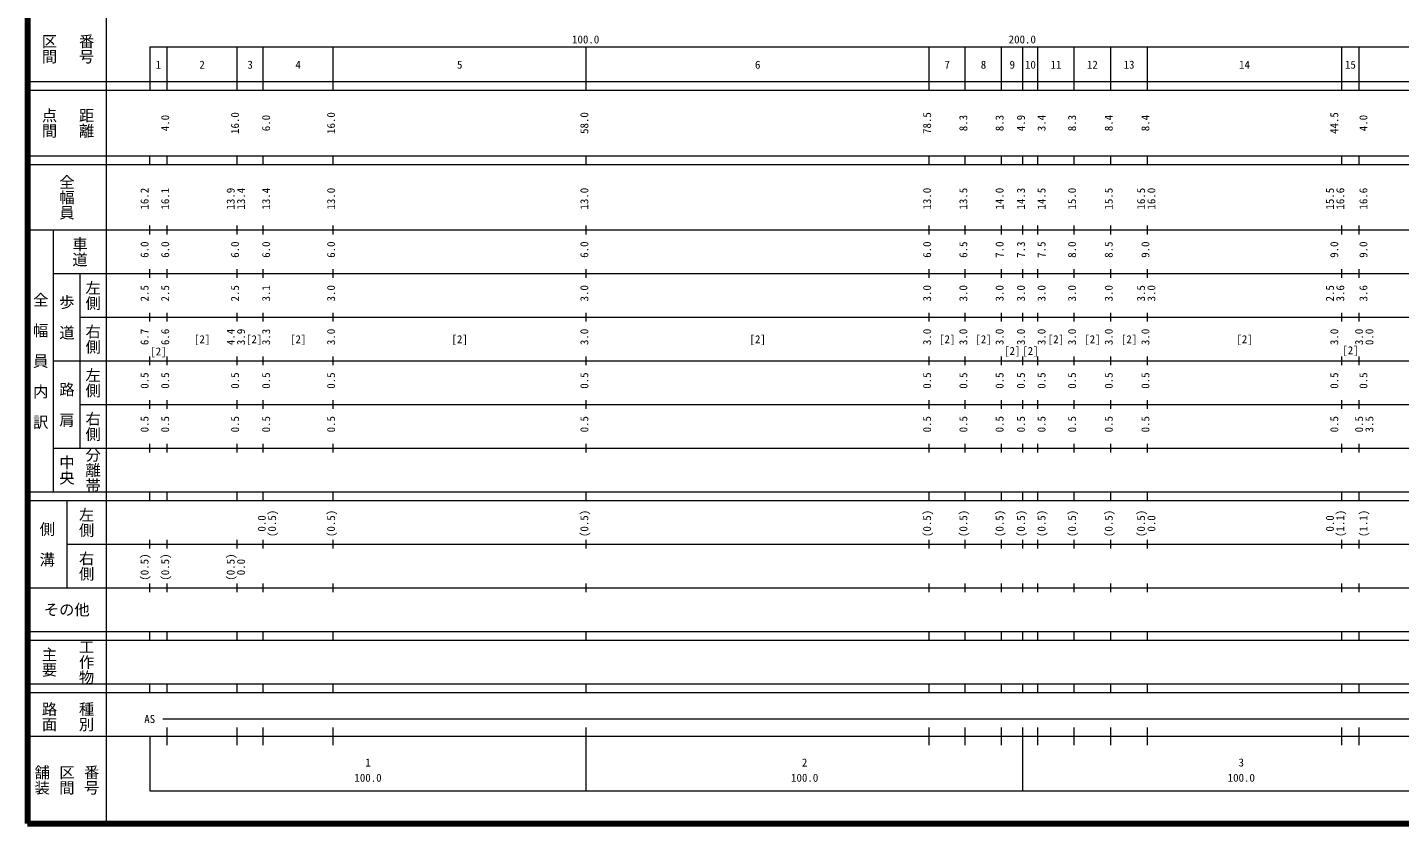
# Model space of a CAD drawing. Units: millimetres on the paper, enlarged 1000 times. Extents: x 40000 to 680000, y 20000 to 380000.
# Drawn here: x 40000 to 354250, y 20000 to 202409 of the extents above; entities that cross this region are included whole.
import ezdxf
from ezdxf.enums import TextEntityAlignment as Align

# ---------------------------------------------------------------- set-up
doc = ezdxf.new("R2010")
doc.units = ezdxf.units.MM
doc.header["$LTSCALE"] = 1000
doc.layers.add('M-TTL', color=2, linetype='Continuous', lineweight=140)
doc.layers.add('M-TTL-BAND', color=7, linetype='Continuous', lineweight=13)
doc.styles.add('@ＭＳ ゴシック', font='')
doc.styles.add('ＭＳ ゴシック', font='')
doc.styles.get('@ＭＳ ゴシック').set_extended_font_data('@MS Gothic')
doc.styles.get('ＭＳ ゴシック').set_extended_font_data('MS Gothic')

msp = doc.modelspace()

# ---------------------------------------------------------------- linework, layer by layer
at = {"layer": 'M-TTL'}
for p, q in [((40000, 380000), (40000, 20000)), ((40000, 20000), (680000, 20000))]:
    msp.add_line(p, q, dxfattribs=at)
at = {"layer": 'M-TTL-BAND'}
for p, q in [((58000, 370000), (58000, 20000)), ((68000, 198000), (579000, 198000)), ((68000, 198000), (68000, 188000)), ((72000, 188000), (72000, 198000)), ((88000, 188000), (88000, 198000)), ((94000, 188000), (94000, 198000)), ((110000, 188000), (110000, 198000)), ((168000, 188000), (168000, 198000)), ((246500, 188000), (246500, 198000)), ((254800, 188000), (254800, 198000)), ((263100, 188000), (263100, 198000)), ((268000, 188000), (268000, 198000)), ((271400, 188000), (271400, 198000)), ((279700, 188000), (279700, 198000)), ((288100, 188000), (288100, 198000)), ((296500, 188000), (296500, 198000)), ((341000, 188000), (341000, 198000)), ((345000, 188000), (345000, 198000)), ((40000, 190000), (579000, 190000)), ((40000, 188000), (579000, 188000)), ((40000, 173000), (579000, 173000)), ((68000, 171000), (68000, 173000)), ((72000, 171000), (72000, 173000)), ((88000, 171000), (88000, 173000)), ((94000, 171000), (94000, 173000)), ((110000, 171000), (110000, 173000)), ((168000, 171000), (168000, 173000)), ((246500, 171000), (246500, 173000)), ((254800, 171000), (254800, 173000)), ((263100, 171000), (263100, 173000)), ((268000, 171000), (268000, 173000)), ((271400, 171000), (271400, 173000)), ((279700, 171000), (279700, 173000)), ((288100, 171000), (288100, 173000)), ((296500, 171000), (296500, 173000)), ((341000, 171000), (341000, 173000)), ((345000, 171000), (345000, 173000)), ((40000, 171000), (579000, 171000)), ((40000, 156000), (579000, 156000)), ((46000, 96000), (46000, 156000)), ((68000, 155000), (68000, 157000)), ((72000, 155000), (72000, 157000)), ((88000, 155000), (88000, 157000)), ((94000, 155000), (94000, 157000)), ((110000, 155000), (110000, 157000)), ((168000, 155000), (168000, 157000)), ((246500, 155000), (246500, 157000)), ((254800, 155000), (254800, 157000)), ((263100, 155000), (263100, 157000)), ((268000, 155000), (268000, 157000)), ((271400, 155000), (271400, 157000)), ((279700, 155000), (279700, 157000)), ((288100, 155000), (288100, 157000)), ((296500, 155000), (296500, 157000)), ((341000, 155000), (341000, 157000)), ((345000, 155000), (345000, 157000)), ((46000, 146000), (579000, 146000)), ((52000, 146000), (52000, 106000)), ((68000, 145000), (68000, 147000)), ((72000, 145000), (72000, 147000)), ((88000, 145000), (88000, 147000)), ((94000, 145000), (94000, 147000)), ((110000, 145000), (110000, 147000)), ((168000, 145000), (168000, 147000)), ((246500, 145000), (246500, 147000)), ((254800, 145000), (254800, 147000)), ((263100, 145000), (263100, 147000)), ((268000, 145000), (268000, 147000)), ((271400, 145000), (271400, 147000)), ((279700, 145000), (279700, 147000)), ((288100, 145000), (288100, 147000)), ((296500, 145000), (296500, 147000)), ((341000, 145000), (341000, 147000)), ((345000, 145000), (345000, 147000)), ((52000, 136000), (579000, 136000)), ((68000, 135000), (68000, 137000)), ((72000, 135000), (72000, 137000)), ((88000, 135000), (88000, 137000)), ((94000, 135000), (94000, 137000)), ((110000, 135000), (110000, 137000)), ((168000, 135000), (168000, 137000)), ((246500, 135000), (246500, 137000)), ((254800, 135000), (254800, 137000)), ((263100, 135000), (263100, 137000)), ((268000, 135000), (268000, 137000)), ((271400, 135000), (271400, 137000)), ((279700, 135000), (279700, 137000)), ((288100, 135000), (288100, 137000)), ((296500, 135000), (296500, 137000)), ((341000, 135000), (341000, 137000)), ((345000, 135000), (345000, 137000)), ((46000, 126000), (579000, 126000)), ((68000, 125000), (68000, 127000)), ((72000, 125000), (72000, 127000)), ((88000, 125000), (88000, 127000)), ((94000, 125000), (94000, 127000)), ((110000, 125000), (110000, 127000)), ((168000, 125000), (168000, 127000)), ((246500, 125000), (246500, 127000)), ((254800, 125000), (254800, 127000)), ((263100, 125000), (263100, 127000)), ((268000, 125000), (268000, 127000)), ((271400, 125000), (271400, 127000)), ((279700, 125000), (279700, 127000)), ((288100, 125000), (288100, 127000)), ((296500, 125000), (296500, 127000)), ((341000, 125000), (341000, 127000)), ((345000, 125000), (345000, 127000)), ((68000, 115000), (68000, 117000)), ((72000, 115000), (72000, 117000)), ((88000, 115000), (88000, 117000)), ((94000, 115000), (94000, 117000)), ((110000, 115000), (110000, 117000)), ((168000, 115000), (168000, 117000)), ((246500, 115000), (246500, 117000)), ((254800, 115000), (254800, 117000)), ((263100, 115000), (263100, 117000)), ((268000, 115000), (268000, 117000)), ((271400, 115000), (271400, 117000)), ((279700, 115000), (279700, 117000)), ((288100, 115000), (288100, 117000)), ((296500, 115000), (296500, 117000)), ((341000, 115000), (341000, 117000)), ((345000, 115000), (345000, 117000)), ((52000, 116000), (579000, 116000)), ((68000, 105000), (68000, 107000)), ((72000, 105000), (72000, 107000)), ((88000, 105000), (88000, 107000)), ((94000, 105000), (94000, 107000)), ((110000, 105000), (110000, 107000)), ((168000, 105000), (168000, 107000)), ((246500, 105000), (246500, 107000)), ((254800, 105000), (254800, 107000)), ((263100, 105000), (263100, 107000)), ((268000, 105000), (268000, 107000)), ((271400, 105000), (271400, 107000)), ((279700, 105000), (279700, 107000)), ((288100, 105000), (288100, 107000)), ((296500, 105000), (296500, 107000)), ((341000, 105000), (341000, 107000)), ((345000, 105000), (345000, 107000)), ((46000, 106000), (579000, 106000)), ((40000, 96000), (579000, 96000)), ((68000, 94000), (68000, 96000)), ((72000, 94000), (72000, 96000)), ((88000, 94000), (88000, 96000)), ((94000, 94000), (94000, 96000)), ((110000, 94000), (110000, 96000)), ((168000, 94000), (168000, 96000)), ((246500, 94000), (246500, 96000)), ((254800, 94000), (254800, 96000)), ((263100, 94000), (263100, 96000)), ((268000, 94000), (268000, 96000)), ((271400, 94000), (271400, 96000)), ((279700, 94000), (279700, 96000)), ((288100, 94000), (288100, 96000)), ((296500, 94000), (296500, 96000)), ((341000, 94000), (341000, 96000)), ((345000, 94000), (345000, 96000)), ((40000, 94000), (579000, 94000)), ((49000, 94000), (49000, 74000)), ((68000, 83000), (68000, 85000)), ((72000, 83000), (72000, 85000)), ((88000, 83000), (88000, 85000)), ((94000, 83000), (94000, 85000)), ((110000, 83000), (110000, 85000)), ((168000, 83000), (168000, 85000)), ((246500, 83000), (246500, 85000)), ((254800, 83000), (254800, 85000)), ((263100, 83000), (263100, 85000)), ((268000, 83000), (268000, 85000)), ((271400, 83000), (271400, 85000)), ((279700, 83000), (279700, 85000)), ((288100, 83000), (288100, 85000)), ((296500, 83000), (296500, 85000)), ((341000, 83000), (341000, 85000)), ((345000, 83000), (345000, 85000)), ((49000, 84000), (579000, 84000)), ((40000, 74000), (579000, 74000)), ((68000, 73000), (68000, 75000)), ((72000, 73000), (72000, 75000)), ((88000, 73000), (88000, 75000)), ((94000, 73000), (94000, 75000)), ((110000, 73000), (110000, 75000)), ((168000, 73000), (168000, 75000)), ((246500, 73000), (246500, 75000)), ((254800, 73000), (254800, 75000)), ((263100, 73000), (263100, 75000)), ((268000, 73000), (268000, 75000)), ((271400, 73000), (271400, 75000)), ((279700, 73000), (279700, 75000)), ((288100, 73000), (288100, 75000)), ((296500, 73000), (296500, 75000)), ((341000, 73000), (341000, 75000)), ((345000, 73000), (345000, 75000)), ((40000, 64000), (579000, 64000)), ((68000, 62000), (68000, 64000)), ((72000, 62000), (72000, 64000)), ((88000, 62000), (88000, 64000)), ((94000, 62000), (94000, 64000)), ((110000, 62000), (110000, 64000)), ((168000, 62000), (168000, 64000)), ((246500, 62000), (246500, 64000)), ((254800, 62000), (254800, 64000)), ((263100, 62000), (263100, 64000)), ((268000, 62000), (268000, 64000)), ((271400, 62000), (271400, 64000)), ((279700, 62000), (279700, 64000)), ((288100, 62000), (288100, 64000)), ((296500, 62000), (296500, 64000)), ((341000, 62000), (341000, 64000)), ((345000, 62000), (345000, 64000)), ((40000, 62000), (579000, 62000)), ((40000, 52000), (579000, 52000)), ((68000, 50000), (68000, 52000)), ((72000, 50000), (72000, 52000)), ((88000, 50000), (88000, 52000)), ((94000, 50000), (94000, 52000)), ((110000, 50000), (110000, 52000)), ((168000, 50000), (168000, 52000)), ((246500, 50000), (246500, 52000)), ((254800, 50000), (254800, 52000)), ((263100, 50000), (263100, 52000)), ((268000, 50000), (268000, 52000)), ((271400, 50000), (271400, 52000)), ((279700, 50000), (279700, 52000)), ((288100, 50000), (288100, 52000)), ((296500, 50000), (296500, 52000)), ((341000, 50000), (341000, 52000)), ((345000, 50000), (345000, 52000)), ((40000, 50000), (579000, 50000)), ((71000, 44000), (565000, 44000)), ((72000, 38000), (72000, 42000)), ((88000, 38000), (88000, 42000)), ((94000, 38000), (94000, 42000)), ((110000, 38000), (110000, 42000)), ((168000, 27500), (168000, 42000)), ((246500, 38000), (246500, 42000)), ((254800, 38000), (254800, 42000)), ((263100, 38000), (263100, 42000)), ((268000, 27500), (268000, 42000)), ((271400, 38000), (271400, 42000)), ((279700, 38000), (279700, 42000)), ((288100, 38000), (288100, 42000)), ((296500, 38000), (296500, 42000)), ((341000, 38000), (341000, 42000)), ((345000, 38000), (345000, 42000)), ((40000, 40000), (579000, 40000)), ((68000, 40000), (68000, 27500)), ((68000, 27500), (579000, 27500))]:
    msp.add_line(p, q, dxfattribs=at)

# ---------------------------------------------------------------- texts
at = {"layer": 'M-TTL-BAND', "style": '@ＭＳ ゴシック'}
for s, p in [('区間', (45000, 197500)), ('番号', (53500, 197500)), ('点間', (45000, 180500)), ('距離', (53500, 180500)), ('全幅員', (49000, 163500)), ('車道', (52000, 151000)), ('全\u3000幅\u3000員\u3000内\u3000訳', (43000, 126000)), ('左側', (55000, 141000)), ('歩\u3000道', (49000, 136000)), ('右側', (55000, 131000)), ('左側', (55000, 121000)), ('路\u3000肩', (49000, 116000)), ('右側', (55000, 111000)), ('中央', (49000, 101000)), ('分離帯', (55000, 101000)), ('左側', (53500, 89000)), ('側\u3000溝', (44500, 84000)), ('右側', (53500, 79000)), ('主要', (45000, 57000)), ('工作物', (53500, 57000)), ('路面', (45000, 44500)), ('種別', (53500, 44500)), ('舗装', (43333, 30000)), ('区間', (49000, 30000)), ('番号', (54667, 30000))]:
    msp.add_text(s, height=2566, rotation=270, dxfattribs=at).set_placement(p, align=Align.MIDDLE_CENTER)
at = {"layer": 'M-TTL-BAND', "style": 'ＭＳ ゴシック'}
for s, p in [('100.0', (167844, 198195)), ('200.0', (267844, 198195)), ('1', (70000, 192405)), ('2', (80000, 192405)), ('3', (91000, 192405)), ('4', (102000, 192405)), ('5', (139000, 192405)), ('6', (207250, 192405)), ('7', (250650, 192405)), ('8', (258950, 192405)), ('9', (265550, 192405)), ('10', (269700, 192405)), ('11', (275550, 192405)), ('12', (283900, 192405)), ('13', (292300, 192405)), ('14', (318750, 192405)), ('15', (343000, 192405)), ('[2]', (80000, 129500)), ('[2]', (91932, 129500)), ('[2]', (102000, 129500)), ('[2]', (139000, 129500)), ('[2]', (207250, 129500)), ('[2]', (250650, 129500)), ('[2]', (258950, 129500)), ('[2]', (275550, 129500)), ('[2]', (283900, 129500)), ('[2]', (292300, 129500)), ('[2]', (318750, 129500)), ('[2]', (70000, 126702)), ('[2]', (265550, 126824)), ('[2]', (269700, 126824)), ('[2]', (343000, 126971)), ('AS', (68000, 42500)), ('1', (118000, 32523)), ('2', (218000, 32523)), ('3', (318000, 32523)), ('100.0', (118000, 29033)), ('100.0', (218000, 29033)), ('100.0', (318000, 29033))]:
    msp.add_text(s, height=1833, dxfattribs=at).set_placement(p, align=Align.BOTTOM_CENTER)
for s, p in [('16.0', (89000, 180500)), ('16.0', (111000, 180500)), ('58.0', (169000, 180500)), ('78.5', (247500, 180500)), ('3.4', (273714, 180500)), ('8.4', (289100, 180500)), ('8.4', (297500, 180500)), ('44.5', (340760, 180500)), ('4.0', (73000, 180500)), ('6.0', (96118, 180500)), ('8.3', (255800, 180500)), ('8.3', (264100, 180500)), ('4.9', (269000, 180500)), ('8.3', (280700, 180500)), ('4.0', (347428, 180500)), ('16.2', (68280, 163174)), ('16.1', (73000, 163174)), ('13.9', (88000, 163174)), ('13.4', (90370, 163174)), ('13.4', (96118, 163174)), ('13.0', (111000, 163174)), ('13.0', (169000, 163174)), ('13.0', (247500, 163174)), ('13.5', (255800, 163174)), ('14.0', (264100, 163174)), ('14.3', (269000, 163174)), ('14.5', (273714, 163174)), ('15.0', (280700, 163174)), ('15.5', (289100, 163174)), ('16.5', (296500, 163174)), ('16.0', (298870, 163174)), ('15.5', (339760, 163174)), ('16.6', (342130, 163174)), ('16.6', (347428, 163174)), ('6.0', (68280, 151500)), ('6.0', (73000, 151500)), ('6.0', (89000, 151500)), ('6.0', (96118, 151500)), ('6.0', (111000, 151500)), ('6.0', (169000, 151500)), ('6.0', (247500, 151500)), ('6.5', (255800, 151500)), ('7.0', (264100, 151500)), ('7.3', (269000, 151500)), ('7.5', (273714, 151500)), ('8.0', (280700, 151500)), ('8.5', (289100, 151500)), ('9.0', (297500, 151500)), ('9.0', (340760, 151500)), ('9.0', (347428, 151500)), ('2.5', (68280, 141500)), ('2.5', (73000, 141500)), ('2.5', (89000, 141500)), ('3.1', (96118, 141500)), ('3.0', (111000, 141500)), ('3.0', (169000, 141500)), ('3.0', (247500, 141500)), ('3.0', (255800, 141500)), ('3.0', (264100, 141500)), ('3.0', (269000, 141500)), ('3.0', (273714, 141500)), ('3.0', (280700, 141500)), ('3.0', (289100, 141500)), ('3.5', (296500, 141500)), ('3.0', (298870, 141500)), ('2.5', (339760, 141500)), ('3.6', (342130, 141500)), ('3.6', (347428, 141500)), ('6.7', (68280, 131500)), ('6.6', (73000, 131500)), ('4.4', (88000, 131500)), ('3.9', (90370, 131500)), ('3.3', (96118, 131500)), ('3.0', (111000, 131500)), ('3.0', (169000, 131500)), ('3.0', (247500, 131500)), ('3.0', (255800, 131500)), ('3.0', (264100, 131500)), ('3.0', (269000, 131500)), ('3.0', (273714, 131500)), ('3.0', (280700, 131500)), ('3.0', (289100, 131500)), ('3.0', (297500, 131500)), ('3.0', (340760, 131500)), ('3.0', (346428, 131500)), ('0.0', (348798, 131500)), ('0.5', (68280, 121500)), ('0.5', (73000, 121500)), ('0.5', (89000, 121500)), ('0.5', (96118, 121500)), ('0.5', (111000, 121500)), ('0.5', (169000, 121500)), ('0.5', (247500, 121500)), ('0.5', (255800, 121500)), ('0.5', (264100, 121500)), ('0.5', (269000, 121500)), ('0.5', (273714, 121500)), ('0.5', (280700, 121500)), ('0.5', (289100, 121500)), ('0.5', (297500, 121500)), ('0.5', (340760, 121500)), ('0.5', (347428, 121500)), ('0.5', (68280, 111500)), ('0.5', (73000, 111500)), ('0.5', (89000, 111500)), ('0.5', (96118, 111500)), ('0.5', (111000, 111500)), ('0.5', (169000, 111500)), ('0.5', (247500, 111500)), ('0.5', (255800, 111500)), ('0.5', (264100, 111500)), ('0.5', (269000, 111500)), ('0.5', (273714, 111500)), ('0.5', (280700, 111500)), ('0.5', (289100, 111500)), ('0.5', (297500, 111500)), ('0.5', (340760, 111500)), ('0.5', (346428, 111500)), ('3.5', (348798, 111500)), ('(0.5)', (97488, 88764)), ('(0.5)', (111000, 88764)), ('(0.5)', (169000, 88764)), ('(0.5)', (247500, 88764)), ('(0.5)', (255800, 88764)), ('(0.5)', (264100, 88764)), ('(0.5)', (269000, 88764)), ('(0.5)', (273714, 88764)), ('(0.5)', (280700, 88764)), ('(0.5)', (289100, 88764)), ('(0.5)', (296500, 88764)), ('(1.1)', (342130, 88764)), ('(1.1)', (347428, 88764)), ('0.0', (95118, 88764)), ('0.0', (298870, 88764)), ('0.0', (339760, 88764)), ('(0.5)', (68280, 78764)), ('(0.5)', (73000, 78764)), ('(0.5)', (88000, 78764)), ('0.0', (90370, 78764))]:
    msp.add_text(s, height=1833, rotation=90, dxfattribs=at).set_placement(p, align=Align.BOTTOM_CENTER)
msp.add_text('その他', height=2566, dxfattribs=at).set_placement((49000, 69000), align=Align.MIDDLE_CENTER)

doc.saveas('drawing.dxf')
